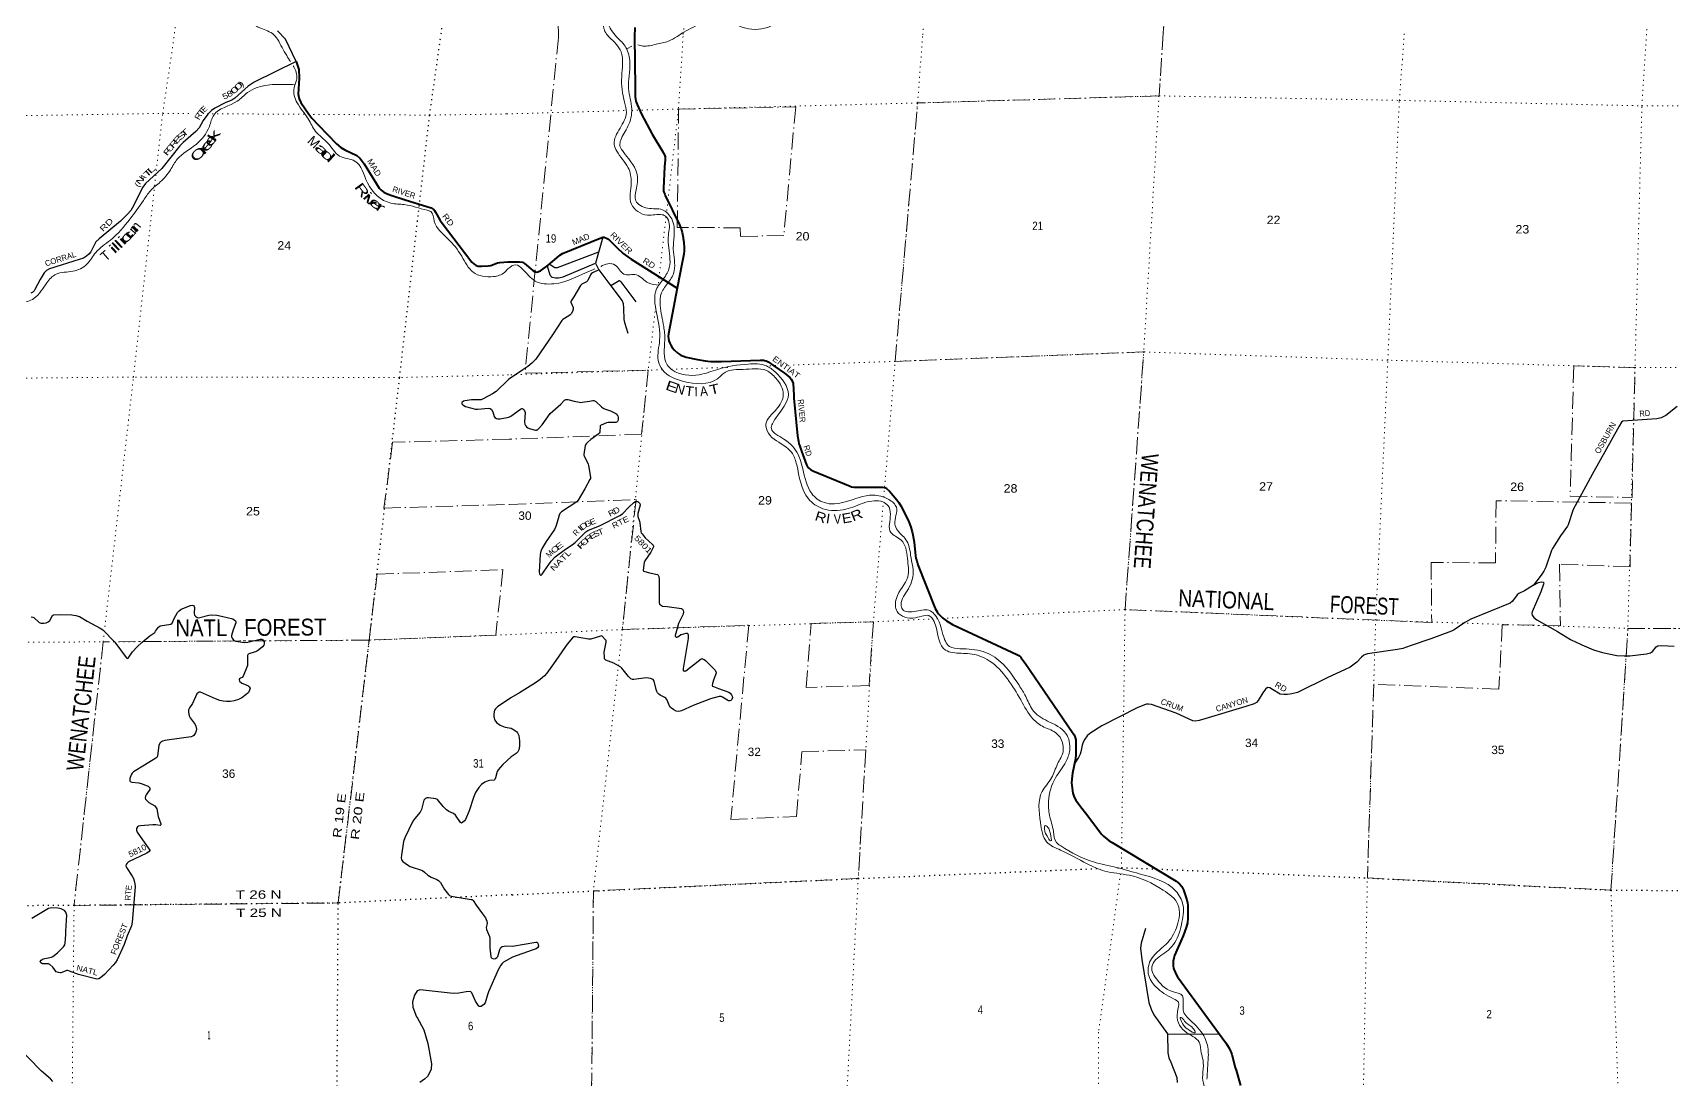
# Model space of a CAD drawing. Header units: feet. Extents: x -3 to 248627, y 0 to 184934.
# Drawn here: x 144936 to 178981, y 70674 to 92388 of the extents above; entities that cross this region are included whole.
import ezdxf
from ezdxf.enums import TextEntityAlignment as Align

# ---------------------------------------------------------------- set-up
doc = ezdxf.new("R2010")
doc.units = ezdxf.units.FT
doc.header["$LTSCALE"] = 70
doc.linetypes.add('DOT_DASHED', pattern=[7.7, 5, -1.2, 0.3, -1.2])
doc.linetypes.add('DOTTED', pattern=[1.5, 0.3, -1.2])
for name, color, linetype, lineweight in [('26', 7, 'Continuous', 40), ('27', 7, 'Continuous', 35), ('29', 7, 'Continuous', 25), ('30', 7, 'Continuous', 35), ('39', 7, 'Continuous', 13), ('44', 7, 'DOT_DASHED', 13), ('6', 7, 'DOTTED', 25), ('7', 7, 'DOTTED', 13)]:
    doc.layers.add(name, color=color, linetype=linetype, lineweight=lineweight)
doc.layers.add('41', color=7, linetype='Continuous')

msp = doc.modelspace()

# ---------------------------------------------------------------- linework, layer by layer
at = {"layer": '26'}
for p, q in [((157422.23, 92304.59), (157436.19, 91260.54)), ((158413.86, 87620.98), (158310.45, 87086.55))]:
    msp.add_line(p, q, dxfattribs=at)
for points in [[(157428.49, 92499.85), (157422.23, 92304.59)], [(150399.02, 91789.47), (150430.03, 91707.49), (150455.91, 91626.88), (150462.89, 91445.87), (150442.68, 91111.79), (150462.33, 91017.93), (150500.02, 90942.51), (150662.97, 90698.76), (150726.14, 90619.28), (150864.28, 90468.68), (151237.61, 90080.56), (151328.92, 90004.88), (151409.89, 89956.65), (151659.91, 89839.99), (151722.15, 89789.65), (151732.92, 89778.87), (151814.88, 89667.96), (152127.29, 89164.73), (152159.89, 89128.97), (152199.97, 89094.7), (152221.51, 89081.23), (152275.34, 89054.3), (152366.53, 89021.64), (152665.15, 88924.94), (153202.72, 88755.31), (153227.62, 88743.19), (153246.37, 88731.45), (153258.58, 88718.95), (153275.4, 88698.75), (153294.25, 88666.42), (153381.61, 88509), (153409.33, 88468.44), (154048.55, 87630.04), (154093.08, 87584.93), (154136.15, 87560.69), (154181.92, 87547.22), (154247.07, 87544.79), (154386.5, 87555.3), (154441.04, 87562.1), (154583.02, 87611.87), (154630.79, 87619.62), (154794.42, 87637.68)], [(157436.19, 91260.54), (157438.89, 91058.8), (157444.21, 91007.51), (157453.65, 90971.05), (157476.3, 90901.85), (157568.4, 90696.96), (157793.04, 90282.38)], [(157793.04, 90282.38), (158013.58, 89919.16), (158023.63, 89900.22), (158051.84, 89831.94), (158058.44, 89814.2), (158060.96, 89794.39), (158062.71, 89777.94), (158060.96, 89749.46), (158049.52, 89606.15), (158024.7, 89162.46), (158025.41, 89125.65), (158028.96, 89103.61), (158034.78, 89084.4), (158050.28, 89038.91), (158062.07, 89009.55), (158358.45, 88401.09), (158390.19, 88322), (158398.08, 88294.92), (158409.92, 88246.27), (158432.59, 88142.32), (158436.45, 88120.02), (158445.65, 88044.97), (158455.04, 87917.72), (158454.56, 87860.17), (158447.54, 87795.02), (158413.86, 87620.98)], [(154794.42, 87637.68), (155039.32, 87636.13), (155097.2, 87625.36), (155138.59, 87603.42), (155313.9, 87458.35), (155350.25, 87434.11), (155394.13, 87423.09), (155420.24, 87426.03), (155433.7, 87431.42), (155470.03, 87447.58), (155630.85, 87564.51), (155863.06, 87760.04), (155875.18, 87773.51), (155929.62, 87808.66), (156714.36, 88128.53), (156766.22, 88145.23), (156795.83, 88145.23), (156810.63, 88142.53), (156841.59, 88129.07), (156885.17, 88102.84), (157066.37, 87926.33), (157187.51, 87811.22), (157283.76, 87737.86), (157354.41, 87690.01), (158310.45, 87086.55)], [(158310.45, 87086.55), (158127.98, 86143.53), (158124.58, 86087.22), (158127.07, 86044.79), (158136.95, 85995.37), (158157.64, 85946.21), (158181.94, 85895.06), (158206.88, 85860.12), (158254.9, 85804.83), (158321.69, 85742.27), (158361.48, 85710.99), (158391.32, 85693.92), (158438.83, 85675.45), (158496.19, 85657.98), (158730.63, 85608.07), (158890.83, 85579.46), (158943.4, 85572.35), (159005.64, 85569.88), (159058.51, 85568.09), (159082.3, 85568.14), (159231.02, 85569.65), (160031.29, 85596.84), (160102.26, 85594.4), (160125, 85590.13), (160158.49, 85579.37), (160198.39, 85559.41), (160314.31, 85479.41), (160536.34, 85323.58), (160599.93, 85277.41), (160652.31, 85225), (160674.94, 85197.68), (160693.42, 85167.82), (160704.78, 85146.5), (160715.53, 85109.64), (160728.75, 84865.59)], [(160728.75, 84865.59), (160731.9, 84807.39), (160731.9, 84807.39), (160810.23, 84027.87), (160826.9, 83912.33), (160837.65, 83861.8), (160849.02, 83827.68), (160886.75, 83707.7), (160993.87, 83424.56), (161015.2, 83384.52), (161024.52, 83369.12), (161041.57, 83352.05), (161075.68, 83326.46), (161122.57, 83300.86), (161896.73, 82978.11), (161930.52, 82967.76), (161972.92, 82960.27), (162063.88, 82961.29), (162573.02, 82957.24), (162604.73, 82952.51), (162615.15, 82949.05), (162634.57, 82942.56), (162652.56, 82931.58), (162714.51, 82873.69), (162870.78, 82697.52), (162908.13, 82643.26), (162949.35, 82569.72), (163107.72, 82259.02), (163158.79, 82131.32), (163190.03, 82031.92), (163203, 81971.41), (163225.55, 81817.38), (163254.87, 81532.81), (163263.41, 81487.26), (163280.78, 81432.78), (163307.25, 81350.63), (163662.54, 80441.98), (163702.52, 80373.92), (163735.2, 80328.42), (163776.41, 80287.18), (163843.2, 80224.62), (163901.46, 80183.38), (163934.15, 80162.06), (164025.26, 80108.19), (165362.07, 79487.77), (165402.26, 79463.98), (165433.34, 79435.46), (165443.05, 79423.9), (165532.47, 79307.68), (166515.28, 77866.03), (166545.78, 77818.15), (166568.04, 77764.01), (166583.67, 77714.24), (166586.51, 77677.27), (166585.8, 77616.84), (166581.1, 77410.97), (166573.22, 77324.03), (166515.59, 77025.42), (166499.65, 76901.03), (166495.58, 76824.14), (166499.4, 76771.3), (166511.21, 76659.19), (166521.16, 76610.85), (166532.53, 76568.19), (166548.16, 76529.8), (166585.11, 76462.97), (166657.47, 76357.28), (166833.07, 76138.75)], [(166833.07, 76138.75), (167118.17, 75758.05), (167155.66, 75715.77), (167232.39, 75651.78), (167273.6, 75621.92), (167335.42, 75582.49), (168665.53, 74784.61), (168702.46, 74756.7), (168735.57, 74726.14), (168780.46, 74673.73), (168806.2, 74630.15), (168817.87, 74601.36), (168844.6, 74519.93), (168885.21, 74396.72), (168900.17, 74334.33), (168905.67, 74276.09), (168905.22, 74220.05), (168907.66, 74074.79), (168907.81, 74013.76), (168900.71, 73915.65), (168876.49, 73821.5), (168812.93, 73650.85), (168630.92, 73238.18), (168615.87, 73188.86), (168604.43, 73120.09), (168603.01, 73070.32), (168605.85, 73021.98), (168612.96, 72979.32), (168618.64, 72955.15), (168643.31, 72896.88), (168663.26, 72846.97), (168691.12, 72797.32), (169699.03, 71426.29), (169764.39, 71315.95), (169794.56, 71255.27), (169805.93, 71229.67), (169819.56, 71187.35), (169892.01, 70919.81), (169908.43, 70864.72)], [(169908.43, 70864.72), (170003.5, 70545.75)]]:
    msp.add_lwpolyline(points, dxfattribs=at)
at = {"layer": '29'}
for p, q in [((150399.02, 91789.47), (150180.24, 92255.1)), ((168487.46, 71614.8), (169567.1, 71605.75))]:
    msp.add_line(p, q, dxfattribs=at)
for points in [[(150012.37, 92429.47), (150180.24, 92255.1)], [(150399.02, 91789.47), (149527.01, 91360.62), (149404.53, 91282.87), (149131.96, 91030.17), (149067.56, 90988.63), (148945.83, 90942.11), (148715.65, 90826.01), (148645.69, 90775.47), (148570.51, 90700.24), (148473.06, 90571.24), (148386.72, 90413.93), (148322.48, 90340.4), (148053.98, 90109.81), (147989.92, 90041.95), (147612.69, 89570.03), (147275.66, 89262.44), (147217.81, 89182.91), (147000.68, 88751.21), (146970.75, 88702.37), (146903.92, 88627.14), (146754.04, 88478.35), (146310.8, 88115.13), (146247.12, 88049.26), (146139.55, 87843.45), (146101.96, 87797.48), (146048.37, 87752.19), (145985, 87713.89), (145898.28, 87686.17), (145283.28, 87488.19), (145220.07, 87454.42), (145170.51, 87408.77), (145089.62, 87271.78), (144980.88, 87059.68), (144962.43, 87033.31), (144938.71, 87006.93), (144893.9, 86985.83)], [(156764.13, 88145.23), (156615.83, 87610.19), (156682.8, 87466.03)], [(155613.07, 87551.58), (155669.65, 87365.55), (155684.05, 87342.17), (155697.32, 87327.31), (155719.73, 87315.44), (155787.6, 87303.23), (155808.03, 87302.25), (155847.57, 87303.57), (155877.88, 87310.16), (155940.48, 87326.96), (156615.83, 87610.19)], [(156677.98, 87834.43), (155817.26, 87511.94), (155789.58, 87507.98), (155771.48, 87511.38), (155654.29, 87584.25)], [(156682.8, 87466.03), (156551.35, 87405.11), (156527.06, 87388.37), (156507.85, 87362.91), (156452.5, 87250.81), (156439.32, 87232.35), (156425.57, 87221.08), (156333.89, 87169.04), (156325.98, 87165.09), (156305.57, 87142.02), (156166.27, 86912.25), (156108.52, 86824.17), (156103.25, 86808.35), (156104.66, 86795.4), (156148.06, 86684.38), (156149.38, 86669.88), (156149.55, 86651.11), (156134.88, 86605.25), (156107.2, 86559.1), (156088.75, 86536.68), (156063.96, 86514.03), (155939.83, 86441.06), (155915.94, 86418.74), (155736.73, 86144.54), (155374.21, 85616.2), (155291.4, 85529.12), (155209.68, 85465.82), (155109.52, 85394.6), (154811.23, 85193.04)], [(156682.8, 87466.03), (156682.8, 87466.03), (156915.11, 87165.07), (157169.71, 86823.29), (157191.86, 86767.48), (157198.55, 86676.89), (157205.04, 86437.78), (157216.15, 86375.8), (157285.49, 86157.36)], [(156929.66, 87145.54), (157105.32, 87248.58), (157112.78, 87250.15), (157122, 87243.55), (157139.58, 87220.68), (157450.76, 86802.95)], [(154811.23, 85193.04), (154549.99, 84944.58), (154478.44, 84894.65), (154280.77, 84789.16), (154241.23, 84773.33), (154205.72, 84770.42), (154041.83, 84768.75), (153901.23, 84752.23), (153872.24, 84741.68), (153840.61, 84715.31), (153840.61, 84688.94), (153859.06, 84667.84), (153913.52, 84636.36), (154125.26, 84580.8), (154175.16, 84577.52), (154397.07, 84597.16), (154425.73, 84591.35), (154454.72, 84570.25), (154486.78, 84522.6), (154510.07, 84425.2), (154528.41, 84407.94), (154560.14, 84383), (154586.5, 84377.73), (154636.24, 84377.57), (154816.6, 84412.51)], [(155892.57, 84682.25), (155970.14, 84761.58), (155998.18, 84777.92), (156016.26, 84780.04), (156038.67, 84777.4), (156170.92, 84746.87), (156282.49, 84722.02), (156311.48, 84719.38), (156337.61, 84721.8), (156492.96, 84745.66)], [(154816.6, 84412.51), (154845.94, 84423.31), (154860.44, 84432.54), (155058.13, 84580.25), (155073.94, 84588.16), (155084.05, 84591.53), (155095.03, 84589.48), (155102.94, 84584.2), (155124.02, 84565.74), (155142.47, 84543.32), (155152.72, 84505.62), (155143.7, 84306.77), (155149.06, 84265.06), (155160.92, 84241.32), (155184.65, 84210.99), (155212.53, 84188.73), (155237.36, 84178.02), (155369.28, 84145.52), (155388.93, 84143.73), (155398.15, 84146.37), (155412.65, 84151.64), (155425.83, 84162.19), (155507.21, 84250.8), (155674.58, 84484.76), (155892.57, 84682.25)], [(156492.96, 84745.66), (156557.94, 84755.64), (156581.66, 84754.98), (156594.32, 84753.51), (156618.56, 84739.81), (156742.44, 84623.11), (156775.71, 84600.02), (156804.39, 84584.86), (156928.53, 84540.73), (156980.99, 84518.92), (157038.98, 84485.95), (157054.8, 84472.11), (157067.44, 84455.25), (157077.2, 84437.82), (157085.11, 84410.78), (157086.42, 84364.62), (157079.84, 84336.27), (157071.93, 84322.42), (157062.71, 84313.85), (157038.11, 84304.47), (156875.56, 84299.35), (156845.51, 84293.23), (156730.59, 84249.23), (156717.41, 84241.32), (156713.38, 84232.17), (156705.55, 84100.21), (156700.27, 84083.06), (156692.13, 84071.4), (156518.4, 83950.52), (156457.33, 83893.07)], [(179066.82, 84629.89), (178830.97, 84443.69), (178733.02, 84399.88), (178638.65, 84378.24), (177936.52, 84331.72), (177907.96, 84310.2), (177856.81, 84222.8), (177296, 83225.37), (176908.4, 82498.08), (176801.67, 82178.15), (176787.29, 82150.27), (176644.32, 81946.26), (176473.98, 81688.3), (176453.21, 81645.88), (176338.58, 81299.8), (176297.37, 81216.15), (176241.1, 81134.54), (176079.61, 80926.72)], [(156457.33, 83893.07), (156418.24, 83858.2), (156406.38, 83841.06), (156398.4, 83822.6), (156373.43, 83639.28), (156374.75, 83623.46), (156377.42, 83609.63), (156460.59, 83435.45), (156468.33, 83409.15), (156507.86, 83168.47), (156507.86, 83140.78), (156500.35, 83116.43), (156392.96, 82925), (156253.51, 82689.75), (156223.78, 82652.87), (155908.21, 82444.45), (155875.83, 82411.77), (155858.13, 82381.15), (155836.27, 82301.08), (155789.59, 82139.81), (155763.13, 82083.77), (155587.83, 81829.67), (155510.19, 81696.69), (155478.56, 81630.75), (155462.77, 81561.84), (155446.54, 81204.32), (155452.2, 81158.63), (155457.48, 81146.76), (155472.98, 81136.21), (155486.47, 81136.21), (155507.56, 81153.35), (155548.83, 81214.99), (155696.25, 81426.74), (155779.05, 81510.75), (155989.98, 81673.54), (156132.26, 81761.32), (156191.96, 81811.33), (156306.21, 81924.89)], [(156306.21, 81924.89), (156415.58, 82033.6), (156453.83, 82058.05), (156711.92, 82163.95), (157120.71, 82369.28), (157176.24, 82407.79), (157308, 82543.14), (157400.11, 82633.04), (157429.1, 82654.14), (157455.88, 82664.53), (157489.73, 82659.42), (157516.09, 82638.32), (157531.9, 82619.85), (157540.57, 82584.74), (157493.69, 82414.78), (157489.73, 82393.02), (157493.59, 82353.53), (157529.27, 82255.2), (157536.41, 82221.27), (157555.4, 82040.67), (157564.86, 82014.52), (157580.67, 81989.46), (157648.4, 81904.71), (157799.45, 81771.2), (157811.31, 81756.69), (157815.82, 81737.07), (157816.59, 81721.09), (157813.95, 81705.26), (157760.28, 81610.23), (157637.34, 81428.97), (157626.93, 81394.55), (157603.08, 81237.75), (157607.03, 81223.24), (157615.82, 81213.76), (157738.4, 81180.38), (157899.11, 81147.24), (157915.43, 81134.88), (157925.97, 81108.51), (157933.75, 81045.05), (157936.2, 80567.17), (157945.74, 80533.52), (157961.55, 80516.37), (158004.81, 80491.29), (158099.19, 80479.83), (158400.41, 80439.53), (158422.83, 80425.38), (158436.01, 80399), (158441.28, 80369.99), (158431.11, 80323.26), (158339.79, 80129.93), (158283.96, 79931.31)], [(176079.61, 80926.72), (175897.62, 80805.11), (175778.09, 80753.22), (175745.51, 80725.85), (175646.29, 80592.32), (175599.91, 80550.26), (174779.04, 80219.09), (174732.56, 80195.08), (174654.77, 80148.82), (174438.79, 80000.9), (174379.34, 79968.24), (173952.11, 79813.15), (173520.01, 79663.58), (173367.13, 79613.47), (173256.91, 79587.95), (172639.6, 79497.41), (172594.79, 79486.86), (172559.15, 79471.18), (172510.44, 79431.47), (172415.55, 79328.6), (172275.84, 79227.05), (172161.37, 79165.51), (171810.98, 79008.72), (171180.44, 78697.59), (171068.57, 78670.49), (170973.68, 78659.94), (170899.87, 78654.67), (170827.4, 78667.28), (170665.27, 78760.17), (170609.92, 78797.1), (170559.82, 78800.16), (170517.66, 78770.72), (170466.05, 78693.15), (170367.41, 78533.33), (170332.62, 78493.54), (170285.69, 78464.75), (170108.31, 78405.8), (169262.76, 78149.56), (169141.68, 78113.93), (169067.87, 78103.37), (169012.11, 78111.86), (168668.14, 78270.36), (168153.19, 78447.58), (168089.24, 78455.52), (168050.39, 78455.5), (168010.85, 78444.95), (167858.85, 78379.8), (167122.28, 78003.75), (166874.23, 77849.61), (166819.4, 77796.08), (166771.95, 77730.14), (166735.05, 77669.47), (166712.93, 77605.64), (166685.55, 77464.91), (166671.78, 77418.89), (166639.97, 77352.18), (166565.02, 77233.59)], [(176079.61, 80926.72), (176183.67, 80983.59), (176241.65, 80996.3), (176281.97, 80990.22), (176297.01, 80972.56), (176291.74, 80943.54), (176232.83, 80789.12), (176057.13, 80373.8), (176050.51, 80340.21), (176051.86, 80305.22), (176086.13, 80257.74), (176153.54, 80206.31), (176582.23, 79961.99), (176849.95, 79801), (177082.53, 79686.69), (177328.69, 79581.09), (177514.83, 79528.42), (177810.06, 79467.76), (177963.47, 79456.52), (178081.57, 79462.48), (178426.88, 79499.41), (178506.98, 79520.13), (178550.77, 79550.85), (178624.58, 79647.12), (178662.75, 79667.68), (178740.99, 79672.18), (178997.93, 79659.72)], [(144898.94, 80267.17), (144938.84, 80265.12), (144956.92, 80256.62), (145070.25, 80151.13), (145112.33, 80134.11), (145165.14, 80135.3), (145212.58, 80145.85), (145252.11, 80164.31), (145286.37, 80192.04), (145344.64, 80296.44), (145368.08, 80312), (145484.61, 80316.25), (145748.4, 80309.67), (145831.95, 80298.82), (145906.18, 80273.16), (146065.78, 80176.34), (146335.36, 80033.77), (146389.01, 79996.78), (146640.08, 79742.99), (146872.96, 79422.91), (146894.12, 79406.08), (146912.89, 79408.76), (147007.22, 79543.24), (147099.7, 79646.08), (147203.69, 79745.84), (147363.96, 79874.15), (147466.05, 79942.79), (147486.15, 79968.37), (147548.37, 80054.67), (147582.02, 80082.57), (147803.42, 80114.21), (147826.41, 80136.5), (147872.68, 80236.91), (147937.83, 80359.49), (147975.08, 80395.49), (148014.27, 80425.42), (148209.3, 80507.18), (148240.93, 80512.46), (148272.56, 80501.91), (148283.1, 80486.08), (148293.64, 80464.98), (148286.71, 80346.6), (148293.64, 80301.47), (148309.46, 80283.01), (148346.35, 80253.99), (148378.36, 80249.92), (148590.37, 80303.75), (148652.09, 80310.7), (148754.88, 80305.43), (148850.13, 80283.11), (149089.61, 80226.31), (149118.6, 80207.84), (149139.64, 80188.04), (149150.22, 80170.92), (149152.86, 80144.55), (149093.11, 79999.19)], [(149093.11, 79999.19), (149062.79, 79884.68), (149063.25, 79854.44), (149073.79, 79825.43), (149100.15, 79785.87), (149146.36, 79761.9), (149332.16, 79737.39), (149397.97, 79741.03), (149654.13, 79803.05), (149687.9, 79803.02), (149708.98, 79789.83), (149735.91, 79750.62), (149740.61, 79705.44), (149732.7, 79679.06), (149701.63, 79646.17), (149627.28, 79581.48), (149600.92, 79563.02), (149579.44, 79553.96)], [(157516.49, 78981.61), (157408.56, 78969.56), (157382.63, 78971.11), (157351, 78984.3), (157297.89, 79027.11), (157161.21, 79201.91), (157138.36, 79222.9), (156995.45, 79306.35), (156831.72, 79370.72), (156804.34, 79397.53), (156800.09, 79426.11), (156793.6, 79536.01), (156837, 79739.99), (156834.36, 79774.28), (156818.33, 79801.22), (156752.65, 79866.6), (156731.56, 79874.52), (156715.63, 79870.86), (156518.05, 79805.94), (156496.96, 79803.3), (156467.13, 79803.06), (156308.46, 79830.18), (156189.94, 79853.54), (156164.83, 79850.78), (156138.47, 79829.67), (156028.17, 79701.94), (155745.3, 79292.57), (155601.79, 79100.92)], [(158283.96, 79931.31), (158270.81, 79884.52), (158270.61, 79875.12), (158271.27, 79868.19), (158275.22, 79860.93), (158281.48, 79853.36), (158291.04, 79848.41), (158297.3, 79847.76), (158305.11, 79848.59), (158316.08, 79852.36), (158323.65, 79856.99), (158375.39, 79894.56), (158385.93, 79900.84), (158397.13, 79905.39), (158494, 79931.49), (158503.88, 79932.33), (158509.81, 79931.49), (158517.42, 79928.22), (158524.32, 79923.1), (158528.27, 79918.3), (158533.54, 79909.07), (158535.19, 79902), (158538.83, 79830.3), (158538.04, 79819.92), (158436.87, 79196.82), (158434.37, 79168.25), (158436.35, 79156.38), (158442.94, 79151.1), (158452.82, 79148.14), (158469.26, 79142.8), (158476.55, 79142.53), (158488.41, 79146.82), (158585.25, 79221.83), (158805.08, 79399.9), (158820.53, 79403.65), (158850.85, 79393.1), (158870.62, 79381.23), (158897.6, 79360.32), (159094.67, 79160.34), (159113.5, 79128.73), (159118.39, 79115.5), (159117.07, 79098.35), (159068.15, 78971.83), (159040.63, 78882.06), (159036.68, 78846.46), (159044.78, 78833.13), (159065.67, 78820.08), (159169.47, 78779.69), (159378.56, 78704.68), (159412.3, 78682.27), (159436.02, 78651.93), (159450.52, 78625.56), (159455.38, 78594.72), (159453.15, 78572.8), (159443.93, 78553.02), (159433.38, 78538.51), (159424.16, 78530.6), (159403.58, 78522.11), (159391.21, 78522.69), (159376.71, 78525.33), (159247.55, 78604.46), (159222.5, 78613.36), (159206.69, 78615.01), (159184.29, 78615.01), (158999.98, 78567.8), (158643.48, 78431.05), (158402.74, 78318.29), (158369.79, 78309.71), (158329.05, 78306.62), (158286.76, 78313.01), (158243.27, 78336.08), (158194.25, 78374.05), (158172.1, 78396.75), (158151.01, 78422.47), (158096.97, 78555.68), (158074.77, 78584.15), (158056.12, 78596.56), (157954.06, 78643.64), (157925.64, 78666.46), (157903.23, 78694.15), (157887.42, 78720.53), (157871.19, 78759.59), (157833.38, 78936.83), (157811.94, 78966.04), (157754.3, 78992.22), (157716.08, 78998.81), (157675.31, 78999.33), (157516.49, 78981.61)], [(149579.43, 79551.95), (149437.51, 79507.63), (149408.52, 79491.81), (149391.3, 79463.9), (149392.71, 79259.72), (149380.59, 79222.72), (149300.46, 79035.55), (149278.03, 79011.88), (149245.11, 78998.62), (149225.98, 78979.83), (149218.76, 78959.06), (149229.3, 78935.33), (149273.69, 78895.31), (149400.61, 78841.71), (149429.35, 78818.6), (149445.42, 78791.6), (149434.88, 78749.4), (149411.16, 78699.29), (149400.62, 78684.79), (149364.91, 78655.93), (149274.1, 78588.52), (149205.58, 78554.24), (149116.71, 78527.8), (149036.9, 78514.68), (148955.19, 78512.04), (148886.67, 78517.32), (148816.93, 78532.44), (148727.41, 78566.18)], [(155601.79, 79100.92), (155553.3, 79047.61), (155466.31, 78971.12), (155368.02, 78900.68), (155039.29, 78694.16), (154856.83, 78590.23)], [(148727.41, 78566.18), (148417.53, 78701.93), (148388.53, 78704.57), (148371.75, 78700.2), (148343.73, 78672.92), (148309.53, 78611.89), (148253.15, 78471.31), (148185.59, 78380.17), (148168.82, 78340.83), (148167.14, 78290.5), (148182.95, 78214.02), (148200.3, 78173.93), (148304.2, 78036), (148319.7, 78002.83), (148330.55, 77938.42), (148325.28, 77901.5), (148312.1, 77864.57), (148277.84, 77809.19), (148254.12, 77793.37), (148223.1, 77777.91), (148021.17, 77754.21), (147679.26, 77702.66), (147626.84, 77690.51), (147600.48, 77672.05), (147576.76, 77650.95), (147555.06, 77606.43), (147521.42, 77377.98), (147510.88, 77351.61), (147492.29, 77333.2), (147252.03, 77188.98), (147023.29, 77053.59), (146996.93, 77024.58), (146975.63, 76986.54), (146949.49, 76911.17), (146946.86, 76874.25), (146951.28, 76865.99), (146960.03, 76853.15), (146994.3, 76839.96), (147139.02, 76823.39), (147207.78, 76801.73), (147256.98, 76782.47)], [(154856.83, 78590.23), (154580.46, 78399.85), (154535.84, 78357.86), (154520.02, 78331.48), (154504.08, 78253.28), (154504.2, 78194.32), (154522.66, 78123.11), (154557.51, 78076.28), (154638.64, 78020.24), (154743.09, 77979.42), (154861.02, 77954.83)], [(154861.02, 77954.83), (154957.59, 77904.18), (154976.04, 77885.72), (154998.06, 77864.27), (155023.48, 77809.23), (155039.06, 77695.86), (155036.66, 77582.39), (155026.12, 77508.53), (155004.1, 77468.74), (154965.49, 77429.4), (154865.09, 77363.04)], [(154865.09, 77363.04), (154688.81, 77201.65), (154597.06, 77095.95), (154572.48, 77061.19), (154541.71, 76924.52), (154528.53, 76895.5), (154507.98, 76880.42), (154412.57, 76871.77), (154388.03, 76866.6), (154320.32, 76836.15), (154245.9, 76788.5), (154193.8, 76728.02), (154125.28, 76625.16), (154081.22, 76521.51), (153990.45, 76242.3), (153917.06, 76066.04), (153893.89, 76033.46), (153856.44, 76000.1), (153835.35, 75989.56), (153809.85, 75999.47), (153708.84, 76150.44), (153664.51, 76184.69), (153571.79, 76229.56), (153522.85, 76265.39), (153453.09, 76331.86), (153337.6, 76474.82), (153300.32, 76493.29), (153147.85, 76511.39), (153110.55, 76511.76), (153086.83, 76498.57), (153053.76, 76461.34), (153001.24, 76272.5), (152978.77, 76216.37), (152862.8, 76084.5), (152826.62, 76025.63), (152655.73, 75684.28), (152630.86, 75603.17), (152586.06, 75323.61), (152582.54, 75268.36), (152591.33, 75226.03), (152615.05, 75191.74), (152710.02, 75123.37), (152770.55, 75084.92), (153025.43, 75002.11), (153068.38, 74971.51), (153131.64, 74910.85), (153200.91, 74867.07), (153318.77, 74821.18), (153354.58, 74794.39), (153395.2, 74752.61), (153479.94, 74609.21), (153561.25, 74507.34), (153584.97, 74483.6), (153617.43, 74472.24), (154036.94, 74405.04), (154054.11, 74400.52), (154075.2, 74379.42), (154138.52, 74288.24), (154267.89, 74107.07), (154330.86, 74020.74), (154359.85, 73953.47), (154363.22, 73905.87), (154346.67, 73818.97), (154352.84, 73777.25), (154416.37, 73632.4), (154423.1, 73597.43), (154423.67, 73399.22), (154441.11, 73216.27), (154452.1, 73196.55), (154460, 73188.63), (154499.54, 73172.81), (154539.07, 73178.08), (154568.96, 73195.9), (154586.51, 73222.92), (154629.43, 73368.64), (154649.77, 73407.54), (154676.13, 73427.32), (154763.54, 73438.71), (154892.11, 73434.46)], [(147256.98, 76782.47), (147329.02, 76754.26), (147347.47, 76741.07), (147362.56, 76720.41), (147365.92, 76712.06), (147365.92, 76688.32), (147304.23, 76595.91), (147289.49, 76577.55), (147273.68, 76545.91), (147270, 76509.55), (147276.31, 76487.88), (147294.76, 76464.15), (147347.65, 76412.91), (147471.35, 76345.47), (147497.23, 76308.07), (147510.88, 76284.81), (147540.66, 76125.07), (147595.22, 75976.24), (147592.59, 75955.14), (147578.08, 75940.07), (147487.16, 75949.86), (147426.22, 75950.44), (147168.25, 75934.04), (147128.72, 75923.49), (147112.32, 75908.88), (147091.82, 75876.02), (147089.18, 75841.73), (147104, 75800.35), (147209.45, 75641.34), (147362.7, 75425.95), (147365.93, 75418.44), (147352.75, 75397.34), (147304.57, 75367.78), (146924.28, 75181.64), (146896.79, 75157.34), (146875.7, 75128.33), (146870.43, 75101.96), (146881.98, 75069.16), (147001.34, 74883.99), (147023.3, 74839.55), (147041.75, 74786.8), (147054.93, 74731.42), (147062.64, 74662.76), (146999.59, 73933.62), (146982.29, 73856.91), (146897.72, 73646.03), (146829.24, 73467.28), (146686.39, 73149.99), (146654.33, 73096.27), (146606.89, 73040.89), (146422.39, 72848.36), (146343.33, 72774.51), (146303.79, 72753.41), (146265.5, 72750.87), (145882.06, 72846.14), (145700.4, 72916.87), (145660.7, 72930.12), (145642.25, 72927.48), (145518.37, 72880.01), (145502.56, 72880.01), (145466.47, 72885.2), (145423.49, 72903.74), (145348.89, 73000.01), (145291.71, 73054.07), (145259.17, 73070.55), (145137.24, 73066.78), (145101.94, 73085.72), (145091.42, 73115.12), (145109.85, 73143.74), (145151.54, 73171.27), (145327.53, 73209.1), (145354.96, 73220.23), (145447.7, 73293.27), (145573.72, 73420.66), (145600.08, 73462.86), (145610.2, 73499.97), (145619.34, 73678.95)], [(145619.34, 73678.95), (145622.93, 73749.18), (145644.89, 74080.01), (145622.1, 74141.14), (145597.45, 74174.95), (145523.65, 74211.88), (145452.47, 74225.92), (145328.61, 74232.97), (145262.58, 74216.26), (144917.45, 74011.44)], [(168028.78, 73798.64), (167938.37, 73494.72), (167926.49, 73396.41), (167949.77, 73159.62), (168100.85, 72262.99), (168143.98, 72128.39), (168202.49, 72008.61), (168487.46, 71614.8)], [(154893.69, 73204.51), (154704.54, 73099.69), (154676.13, 73073.91), (154648.43, 73036.94), (154591.79, 72944.68), (154396.75, 72485.78), (154370.8, 72424.46), (154322.96, 72258.96), (154298.24, 72221.6), (154238.62, 72185.11), (154206.99, 72185.11), (154194.22, 72189.65), (154122.59, 72294.33), (154051.15, 72465.33), (154017.22, 72496.33), (153929.3, 72489.7), (153775.32, 72459.87), (153658.77, 72454.13), (152976.09, 72525.85), (152915.52, 72506.88), (152859.85, 72417.55), (152815.36, 72280.06), (152823.13, 72168.39), (152902.48, 71971.24), (152905.22, 71966.15)], [(154892.11, 73434.46), (155377.52, 73515.34), (155397.8, 73516.44), (155408.34, 73505.89), (155416.25, 73495.34), (155427.92, 73469.47), (155429.43, 73437.31), (155412.23, 73399.09), (155381.98, 73379.28), (155302.11, 73348.21), (154893.69, 73204.51)], [(152905.22, 71966.15), (153049.56, 71697.57), (153136.65, 71411.96), (153211.36, 70995.73), (153205.44, 70879.61), (153163.27, 70795.22), (153126.37, 70731.92), (153068.5, 70674.42), (152968.23, 70605.33)], [(168487.46, 71614.8), (168495.5, 71221.29), (168513.01, 71118.15), (168554.7, 71024.87), (168678.73, 70708.38), (168686.98, 70606.44)], [(145351.18, 70629.07), (145303.74, 70681.81), (145116.63, 70843.73), (144556.73, 71417.75)]]:
    msp.add_lwpolyline(points, dxfattribs=at)
at = {"layer": '39'}
msp.add_line((157264.34, 92058.8), (157371.31, 92109.04), dxfattribs=at)
for points in [[(157052.91, 92302.77), (156939.61, 92450.08), (156875.64, 92607.7), (156911.34, 93009.12), (156958.71, 93285.39), (157019.47, 93359.83), (157113.28, 93491.17), (157210.59, 93623.93), (157644.09, 93982.38), (157723.71, 94079.74), (157803, 94226.66), (157709.34, 94543.8), (157699.96, 94741.58), (157800.52, 95233.56), (157722.64, 95451.77), (157521.62, 95632.08), (157274.43, 95875.11), (157218.36, 95986.3), (157232.71, 96241.5), (157443.01, 96778.48), (157476.81, 97212.19), (157411.82, 97652.31), (157266.08, 98066.49), (157133.75, 98282.88), (156926.32, 98364.34), (156458.72, 98438.68), (155874.2, 98527.56), (155628.72, 98681.81), (154985.37, 99239.04), (154917.26, 99368.43), (154824.16, 99746.35), (154793.2, 99912.3), (154708.27, 100068.05)], [(154708.27, 99970.78), (154764.45, 99697.68), (154932.31, 99190.87), (155249.95, 98911.26), (155660.07, 98550.6), (155946.04, 98438.58), (156623.23, 98323.13), (157062.41, 98198.45), (157190.96, 98052.7), (157322.76, 97684.98), (157370.97, 97063.32), (157256.14, 96531.03), (157073.32, 96156.38), (157090.75, 95954.54), (157197.01, 95780.62), (157436.2, 95555.78), (157626.8, 95280.66), (157628, 95050.63), (157544.32, 94768.44), (157584.02, 94588.71), (157677.52, 94229.2), (157551.2, 94053.18), (157400.8, 93911.57), (157130.97, 93672.61), (156904.09, 93364.34), (156813.84, 92938.91), (156790.38, 92479.98), (156843.46, 92360.5), (156896.54, 92298.55)], [(162759.06, 94526.85), (162394.55, 94100.4), (161992.68, 93944.46), (161374.53, 93648.07), (161018.66, 93383.01), (160501.59, 92687.96), (160249.45, 92524.22), (159731.92, 92484.4), (159164.85, 92673.41), (158827.77, 92589.88), (158447.96, 92399.57), (158307.59, 92312.92)], [(147953.76, 92659.3), (148244.11, 92700.02), (148594.89, 92805.38), (148860.96, 92862.79), (149179.75, 92802.08), (149426.02, 92630.9), (149629.88, 92500.01), (149908.36, 92371.23), (150017.42, 92254.34)], [(156896.54, 92298.55), (157144.37, 91993.15), (157157.6, 91475.03), (157217.16, 90948.77), (157255.08, 90733), (157123.54, 90410.68), (157004.07, 90074.22), (157054.21, 89933.02), (157293.44, 89587.89), (157357.4, 89275.31), (157360.67, 88831.8), (157692.81, 88603.44), (157999.14, 88612.99), (158041.17, 88599.32), (158127.39, 88502), (158127.4, 88187.41), (158127.06, 87985.82), (158146.41, 87516.08), (158029.13, 87286.46), (157875.58, 87056.91), (157878.81, 86587.19), (157946.12, 86007.05), (157917.42, 85591.25), (158005.76, 85393.54), (158442.67, 85154.92), (159146.1, 85210.16), (159315.62, 85348.97), (159677.24, 85403.21), (160160.07, 85379.78), (160360.41, 85219.63), (160511.9, 84883.27), (160370.31, 84575.07), (160152.14, 84269.02), (160202.2, 84081.45), (160570.51, 83792.55), (160701.27, 83657.26), (160789.55, 83425.27), (161032.19, 82717.27), (161334.14, 82513.14), (161809.72, 82500.24), (162206.97, 82638.66), (162580.14, 82651.71), (162681.84, 82580.93), (162734.9, 82399.56), (162741.98, 82018.86), (162957.35, 81861.25), (163052.17, 81697.31), (163087.54, 81476.13), (163097.12, 81098.99), (162858.55, 80649.84), (162876.23, 80377.66), (163254.88, 80250.01), (163563.27, 80277.71), (163621.59, 80207.05), (163683.81, 80055.75), (163876.46, 79577.64), (164025.51, 79526.99), (164382.17, 79502.19), (164787, 79358.37), (165163.21, 78978.73), (165440.58, 78542.82), (165693.84, 78151.3), (165921.27, 77981.57), (166191.09, 77844.03), (166318.77, 77476.06), (166203.8, 77215.06), (166078.69, 76926.97), (165882.72, 76643.06), (165849.39, 76004.06), (165983.71, 75592.59), (166267.59, 75426.8), (166817.28, 75145.64), (167185.82, 74993.82), (167687.48, 74906.28), (168394.32, 74598.65), (168702.14, 74295.74), (168734.01, 74075.94), (168686.42, 73861.07), (168499.29, 73519.95), (168152.07, 73171.79), (168087.05, 72861.44), (168243.78, 72591.04), (168612.16, 72340.44), (168710.78, 72269.71), (168690.29, 72068.15), (168844.78, 71668.74), (169144.67, 71440.42), (169186.62, 71218.6), (169222.64, 71069.36), (169229.88, 70589.56), (169394.68, 70321.16)], [(157052.91, 92302.77), (157247.46, 92080.74), (157327.38, 91771.09), (157300.26, 91228.85), (157367.95, 90807.84), (157288.36, 90449.52), (157137.21, 90156.65), (157122.93, 90051.85), (157173.13, 89942.9), (157472.61, 89476.71), (157468.05, 89164.25), (157451.48, 88900.19), (157695.07, 88748.58), (158003.58, 88714.34), (158195.93, 88526.33), (158248.32, 88191.24), (158229.69, 87900.98), (158249.08, 87451.39), (158131.78, 87211.7), (157984.29, 86992.21), (157957.65, 86728.17), (158029.46, 86296.64), (158052.24, 86007.05), (158098.64, 85500.23), (158207.28, 85391.18), (158769.38, 85293.46), (159152.47, 85403.68), (159781.16, 85513.8), (160160.24, 85476.55), (160348.25, 85344.6), (160619.08, 84885.64), (160349.83, 84385.61), (160264.84, 84176.1), (160526.45, 83957.93), (160818.06, 83635.97), (160916.37, 83342.41), (161102.91, 82826.01), (161360.55, 82638.09), (161795.88, 82653.47), (162374.5, 82795.62), (162699.53, 82704.79), (162858.71, 82541.12), (162828.93, 82194.09), (162883.13, 82067), (163078.7, 81838.86), (163162.71, 81493.82), (163206.93, 81246.1), (163108.79, 80848.99), (162957.08, 80520.65), (162985.13, 80425.86), (163267.21, 80387.07), (163563.46, 80392.61), (163670.11, 80297.68), (163824.62, 79904.31), (163961.23, 79654.1), (164178.8, 79607.37), (164662.37, 79548.08), (165028.78, 79329.73), (165404.82, 78847.28), (165543.48, 78617.23), (165684.08, 78340.81), (165996.05, 78106.43), (166378.51, 77845.72), (166455.85, 77502.6), (166376.25, 77259.3), (166161.32, 76930.86), (166017.4, 76443.25), (166037.07, 76154.94), (166119.12, 75816.12), (166181.2, 75586.2), (166271.76, 75513.47), (166948.33, 75181.71), (167429.79, 75065.98), (167901.15, 74936.15), (168658.28, 74578.04), (168806.93, 74295.56), (168774.85, 73883.19), (168708.53, 73648.73), (168464.69, 73320.43), (168190.21, 73083.02), (168161.73, 72929.86), (168226, 72800.73), (168590.24, 72491.67), (168795.66, 72404.63), (168813.6, 72289.7), (168827.3, 72051.79), (168915.78, 71940.76), (169217.51, 71607.62), (169327.82, 71294.96), (169323.27, 70992.58), (169304.59, 70674.1)], [(157495.05, 92140.66), (157600.03, 92113.33), (157874.17, 92151.16), (158126.19, 92213.23), (158307.73, 92313)], [(150017.42, 92254.34), (150205.84, 91913.92), (150284.14, 91791.9)], [(150342.52, 91704.61), (150370.86, 91656.35), (150408.95, 91403.84), (150357.15, 91242.84), (150422.98, 90935.63), (150651.82, 90600.88), (150806.74, 90341.37), (151062.56, 90095.18), (151302.1, 89830.96), (151621.63, 89725.49), (151879.71, 89277.52), (152366.72, 88853.99), (152646.1, 88822.43), (153119.24, 88705.22), (153195.84, 88678.17), (153267.94, 88479.82), (153550.39, 88114.03), (153837.97, 87751.78), (154076.38, 87419.77), (154496.82, 87329.63), (154727.35, 87416.55), (154792.47, 87487.63)], [(140946.87, 84591.65), (141533.63, 84621.23), (141861.34, 84757.82), (142042.18, 84923.83), (142368.79, 84935.33), (142602.48, 85153.37), (142740.05, 85440.79), (143323.86, 86051.48), (143740.17, 86409.29), (144014.97, 86487.79), (144258.92, 86725.93), (144495.55, 86818.85), (144676.77, 86799.24), (144959.61, 86875.65), (145228.52, 87202.37), (145419.54, 87380.4), (145768.75, 87440.14), (146058.25, 87587.12), (146241.78, 87829.78), (146546.35, 88085.59), (146955.33, 88526.19), (147232.8, 88909.33), (147375.65, 89109.94), (147582.85, 89293.9), (147792.66, 89546.44), (147933.65, 89765.23), (148323.31, 90070.8), (148600.71, 90445.87), (148691.46, 90681.2), (149180.43, 90968.92), (149392.92, 91147.69), (149809.48, 91303.74), (150178.43, 91316.91), (150376.74, 91311.09)], [(154792.47, 87487.63), (154960.34, 87573.93), (155093.21, 87491.05), (155364.84, 87236.58), (155749.66, 87179.47), (156539.93, 87462.43), (156603.39, 87487.43)], [(156724.39, 87537.94), (156872.89, 87596.87), (157021.97, 87566.38), (157201.01, 87382.62), (157462.97, 87364.03), (157708.55, 87196.29), (157931.47, 87154.09)], [(166078.49, 75628.71), (166046.55, 75806.17), (165988.29, 75915.13), (165948.03, 75939.39), (165933.8, 75868.85), (166008.05, 75681.25), (166072.44, 75624.69), (166078.49, 75628.71)], [(169050.35, 71674.43), (168990.04, 71759.2), (168839.09, 71876.39), (168797.53, 71933.98), (168750.55, 71955.16), (168755.52, 71922.92), (168846.96, 71763.48), (168999.93, 71652.34), (169060.37, 71640.14), (169062.42, 71658.28), (169050.35, 71674.43)]]:
    msp.add_spline(points, degree=3, dxfattribs=at)
at = {"layer": '44'}
for points in [[(155843.45, 92293.61), (155807.32, 96306.49), (155708.58, 96316.37), (155696.13, 101616.04), (158391.53, 101671.98), (158400.74, 99037.27), (159075.63, 99036.64), (159085.86, 98958.04), (161043.98, 98982.23), (161042.56, 96432.81), (157126.79, 96345.49), (157118.93, 96187.2), (163718.5, 96338.89), (163936.81, 99034.54), (167051.23, 99095.38), (167063.88, 97783.08), (172368.33, 97751.65), (172379, 96427.25), (168694.23, 96480.15), (168398.97, 92384.07)], [(155843.45, 92293.61), (155153.14, 85324.76), (157709.22, 85387.01), (157568.96, 84058.59), (154819.75, 83954.36)], [(168398.97, 92384.07), (168309.51, 91079.02), (163299.6, 90931.69)], [(178114.68, 82628.64), (175304.8, 82678.25), (175293.13, 81388.6), (173957.64, 81395.54), (173969.94, 80152.33), (167605.45, 80419.95), (167993.42, 85765.22), (162833.24, 85570), (163299.6, 90931.69)], [(178041.12, 80029.01), (183266.33, 80029.02), (183357.01, 85852.71), (185771.31, 85612.51)], [(154819.75, 83954.36), (152404.73, 83890.66), (152223.87, 82524.51), (154829.06, 82602.15)], [(154829.06, 82602.15), (157456.94, 82704.08), (157172.54, 80004.9), (159794.9, 80093.61), (159422.53, 76064.19), (160783.93, 76125.86), (160897.99, 77470.31), (162225.28, 77509.68), (162067.49, 74839.2), (156571.65, 74580.23), (156520.47, 68966.25), (160473.96, 69146.73), (160476.66, 67770.5), (161791.94, 67791.7), (161792.85, 58125.76), (159168.33, 58079.37), (159173.11, 52572.4), (155036.1, 52498.29)], [(178116.7, 82624.62), (178085.02, 81304.67), (176622.65, 81361.49), (176639.1, 80082.03), (175434.28, 80105.59), (175364.45, 78767.37), (172766.41, 78868.98), (172634.52, 74849.75), (177689.64, 74597.24), (178041.12, 80029.01)], [(152077.27, 81152.57), (154692.52, 81247.77), (154545.84, 79885.92), (151916.54, 79786.57), (152083.2, 81166.73)]]:
    msp.add_lwpolyline(points, dxfattribs=at)
for points in [[(158337.87, 90805.32), (160769.72, 90853.42), (160523.44, 88180.58), (159624.48, 88163.01), (159619.84, 88342.33), (158312.51, 88349.37)], [(178187.52, 85439.84), (176918.3, 85475.24), (176843.09, 82770.83), (178126.35, 82745.55)], [(160989.97, 78804.59), (161090, 80132.86), (162381.11, 80166.05), (162291.11, 78841.85)], [(151916.54, 79786.57), (146397.13, 79749.12), (145792.48, 74279.38), (151275.56, 74330.66)]]:
    msp.add_lwpolyline(points, close=True, dxfattribs=at)
at = {"layer": '6'}
for points in [[(154314.09, 100196.12), (153838.1, 96137.07), (153397.76, 92276.79)], [(151131.74, 46374.93), (151157.46, 46999.48), (151194.77, 52491.46), (151206.07, 57947.28), (151226.91, 63388.27), (151240.58, 68841.87), (151275.56, 74330.66), (151920.85, 79784.28), (152549.6, 85234.82), (153171.86, 90679.48), (153397.76, 92276.79)], [(154884.78, 74500.59), (156571.65, 74580.23), (162067.49, 74839.2), (167042.68, 75045.65)], [(167447.96, 75062.47), (167528.54, 75065.81), (172634.52, 74849.75), (177689.64, 74597.24), (183172.38, 74570.03), (185862.89, 74515.87)], [(154884.78, 74500.59), (151275.56, 74330.66), (145792.48, 74279.38), (140323.88, 74248.14), (134839.41, 74209.51), (129375.24, 74186.85), (123937.56, 74178.97), (123908.88, 74181.07)]]:
    msp.add_lwpolyline(points, dxfattribs=at)
at = {"layer": '7'}
for p, q in [((154773.33, 90704.17), (157255.19, 90774.6)), ((158078.36, 88568.65), (157910.92, 87125.49)), ((160358.24, 85481.62), (160172.44, 85474.98)), ((159361.06, 85446), (158184.94, 85404))]:
    msp.add_line(p, q, dxfattribs=at)
for points in [[(158522.19, 138216.25), (158735.75, 134272.19), (158940.31, 128837.48), (159154.94, 123400.71), (159401.88, 117973.91), (159640.74, 112545.13), (159788.73, 107082.37), (159384.37, 101680.13), (158830.63, 96236.06), (158431.21, 92311.67)], [(163405.39, 92347.24), (163718.5, 96338.89), (164167.25, 101706.03), (164554.12, 107089.3), (164452.55, 112561.98), (164296.26, 117191.4)], [(149959.07, 105615.58), (148920.12, 101614.8), (148308.15, 96154.3), (147860.16, 92239.73)], [(168785, 97813.85), (168694.23, 96480.15), (168398.97, 92384.07)], [(158431.21, 92311.67), (158337.87, 90805.32), (158088.92, 88659.66)], [(162598.08, 82754.63), (162833.24, 85570), (163299.6, 90931.69), (163405.39, 92347.24)], [(168398.97, 92384.07), (168309.51, 91079.02), (167993.42, 85765.22), (167605.45, 80419.95), (167528.54, 75065.81), (167525.19, 75041.64)], [(172627.32, 46529.27), (172618.16, 47247.37), (172593.41, 52740.11), (172458.31, 58172.96), (172492.81, 63585.16), (172526.35, 69088.11), (172634.52, 74849.75), (172808.42, 80196.14), (173058.26, 85593.63), (173297.18, 90985.84), (173404.4, 92422.09)], [(178432.17, 92461.39), (178331.14, 90854.28), (178187.52, 85439.84), (178041.12, 80029.01), (177689.64, 74597.24), (177885.46, 69097.05), (177781.3, 63686.38), (177795.35, 62741.41)], [(145689.69, 46339.12), (145681.32, 46991.04), (145686.89, 52440.66), (145686.34, 57882.26), (145716.31, 63355.9), (145738, 68805.39), (145792.48, 74279.38), (146397.13, 79749.12), (147025.25, 85244.93), (147631.62, 90715.95), (147860.16, 92239.73)], [(157367.92, 90777.8), (158337.87, 90805.32), (163299.6, 90931.69), (168309.51, 91079.02), (173297.18, 90985.84), (178331.17, 90872.42), (183397.6, 90877.88)], [(123819.38, 90445.43), (125477.15, 90452.18), (131001.66, 90460.23), (136500.83, 90567.35), (142070.12, 90625.48), (147631.62, 90715.95), (148258.29, 90711.82)], [(148553.38, 90709.88), (153171.86, 90679.48), (154773.33, 90704.17)], [(157862.7, 86709.88), (157709.22, 85387.01), (157172.54, 80004.9), (156571.65, 74580.23), (156520.47, 68966.25), (156537.13, 63511.72), (156529.55, 58004.76), (156491.41, 52519.89), (156475.35, 47024.95), (156520.4, 46411.7)], [(183350.72, 85448.85), (178187.52, 85439.84), (173058.26, 85593.63), (167993.42, 85765.22), (162833.24, 85570), (160703.41, 85493.94)], [(154810.57, 85288.75), (152549.6, 85234.82), (147025.25, 85244.93), (141468.08, 85188.72), (135935.17, 85142.4), (130458.36, 85057.3), (129420.81, 85054.24)], [(158003.65, 85397.52), (157709.22, 85387.01), (154810.57, 85288.75)], [(161877.13, 46449.5), (161840.11, 47068.2), (161843.85, 52627.03), (161792.85, 58125.76), (161789.44, 63652.67), (161766.87, 69164.94), (162067.49, 74839.2), (162380.07, 80144.66), (162588.83, 82643.89)], [(163700.95, 80229.84), (167605.45, 80419.95), (172815.05, 80196.14), (178041.12, 80029.01), (183266.33, 80029.02)], [(154847.64, 79900.34), (157172.54, 80004.9), (162366, 80164.84), (163610.31, 80225.43)], [(123878.94, 79621.24), (124398.22, 79599.85), (129892.59, 79618.23), (135367.22, 79685.19), (140851.67, 79721.81), (146397.13, 79749.12), (151914.09, 79784.28), (154847.64, 79900.34)], [(167510.15, 74933.19), (167055.18, 71651.63), (167049.24, 69838.26)]]:
    msp.add_lwpolyline(points, dxfattribs=at)

# ---------------------------------------------------------------- texts
at = {"layer": '27'}
for s, rotation, width, p in [('MAD', 301.832, 1.1, (151867.43, 89726.08)), ('RD', 307.323, 1.2, (153425.88, 88579.73)), ('MAD', 22.176, 1.05, (156158.69, 87977.62)), ('RIVER', 315.751, 1.15, (156906.69, 88180.81)), ('RD', 327.74, 1.15, (157582.8, 87627.34)), ('ENTIAT', 323.389, 1.15, (160274.92, 85596.58)), ('RIVER', 275.098, 0.95, (160811.18, 84778.59))]:
    msp.add_text(s, height=120, rotation=rotation, dxfattribs=dict(at, width=width)).set_placement(p)
for s, rotation, p in [('RIVER', 342.057, (152387.79, 89092.95)), ('RD', 287.457, (160928.29, 83808.96))]:
    msp.add_text(s, height=120, rotation=rotation, dxfattribs=at).set_placement(p)
at = {"layer": '30'}
for s, rotation, width, p in [('0', 38.834, 1.95, (149160.49, 91154.3)), ('0', 40.834, 2, (149241.45, 91231.64)), (')', 43.834, 1.65, (149300.18, 91292.41)), ('5', 22.915, 1.3, (148951.67, 91019.07)), ('8', 24.915, 1.35, (149047.55, 91070.8)), ('R', 61.24, 1.2, (148422.8, 90627.95)), ('T', 52.932, 1.75, (148486.06, 90712.05)), ('E', 49.363, 1.65, (147979.68, 90135.91)), ('S', 42.656, 1.75, (148055.67, 90202.1)), ('T', 41.656, 1.9, (148127.37, 90266.78)), ('F', 51.363, 1.7, (147774.21, 89886.45)), ('O', 51.363, 1.4, (147833.15, 89960.73)), ('R', 50.363, 1.5, (147904.51, 90047.17)), ('T', 42.385, 1.95, (147361.45, 89434.99)), ('L', 42.385, 1.95, (147439.65, 89508.21)), ('(', 57.299, 1.15, (147151.07, 89200.02)), ('N', 51.968, 1.45, (147208.89, 89288.2)), ('RD', 44.791, 1.35, (146507.04, 88361.39)), ('RD', 3.791, 0.85, (178394.93, 84432.24)), ('OSBURN', 60.653, 1.05, (177624.45, 83952.69)), ('R', 26.67, 1.15, (156974.8, 82374.33)), ('D', 26.67, 1.15, (157077.02, 82425.67)), ('I', 44.827, 1.45, (156337.97, 82060.51)), ('D', 39.827, 1.5, (156407.2, 82108.22)), ('G', 28.309, 1.1, (156483.35, 82148.02)), ('E', 24.309, 1.2, (156583.34, 82189.66)), ('S', 22.309, 1.15, (156656.7, 81940.32)), ('T', 22.309, 1.3, (156744.95, 81976.73)), ('RTE', 26.67, 1.15, (157158.34, 82177.4)), ('O', 37.66, 1.35, (155809.37, 81622.57)), ('E', 37.66, 1.55, (155901.06, 81693.34)), ('F', 44.826, 1.95, (156365.93, 81721.53)), ('O', 39.826, 1.45, (156423.98, 81779.83)), ('R', 39.827, 1.5, (156511.61, 81855.85)), ('E', 32.587, 1.4, (156587.74, 81908.24)), ('5801', 313.631, 1.25, (157560.65, 81731.98)), ('NATL', 45.416, 1.3, (155934.22, 81397.51)), ('RD', 330.19, 1.1, (170810.49, 78762.96)), ('5810', 26.08, 1.1, (147133.77, 75363.86)), ('FOREST', 68.038, 1.05, (146786.53, 73561.97)), ('NATL', 346.047, 1.1, (146050.99, 72876.3))]:
    msp.add_text(s, height=120, rotation=rotation, dxfattribs=dict(at, width=width)).set_placement(p, align=Align.CENTER)
for s, rotation, p in [('E', 45.019, (148534.99, 90763.73)), ('A', 44.385, (147265.43, 89344.2)), ('CORRAL', 17.844, (145529.14, 87640.88)), ('R', 44.826, (156252.38, 81975.59)), ('M', 45.416, (155703.36, 81533.48)), ('CRUM', 340.009, (168560.37, 78380.56)), ('CANYON', 16.859, (169837.27, 78394.27)), ('RTE', 85.058, (146977.31, 74538.58))]:
    msp.add_text(s, height=120, rotation=rotation, dxfattribs=at).set_placement(p, align=Align.CENTER)
at = {"layer": '41'}
for s, rotation, width, p in [('e', 53.217, 1.7, (148700.14, 90100.04)), ('k', 56.894, 1.8, (148777.67, 90204.62)), ('C', 40.165, 1.6, (148421.29, 89789.04)), ('r', 43.869, 2.2, (148544.85, 89904.48)), ('e', 48.912, 1.9, (148621.87, 89996.77)), ('a', 317.444, 2.05, (150875.35, 89886.93)), ('d', 318.207, 2.1, (150988.47, 89777.22)), ('R', 306.263, 1.6, (151689.18, 89063.87)), ('i', 310.456, 1.7, (151804, 88934.78)), ('v', 311.838, 2.05, (151884.07, 88846.91)), ('e', 322.598, 1.75, (151994.41, 88768.84)), ('r', 326.556, 1.8, (152101.3, 88686.39)), ('c', 44.888, 2.3, (146943.03, 88085.51)), ('u', 47.498, 2.1, (147046.61, 88196.76)), ('i', 42.413, 1.8, (146669.43, 87826.48)), ('l', 43.184, 1.75, (146728.92, 87878.71)), ('l', 43.184, 1.75, (146788.34, 87930.36)), ('i', 44.888, 1.9, (146862.7, 88005.5)), ('E', 341.004, 1.35, (158165.16, 84950.72)), ('N', 344.3, 1.05, (158342.25, 84895.48)), ('T', 353.285, 1.1, (158553.18, 84853.02)), ('A', 5.635, 0.9, (158872.47, 84851.14)), ('T', 12.976, 1.25, (159102.98, 84895.7)), ('R', 341.889, 1.2, (161260.31, 82242.69)), ('I', 351.238, 1.1, (161427.83, 82210.07)), ('V', 2.343, 0.85, (161640.56, 82200.3)), ('E', 9.756, 1.15, (161847.16, 82221.36)), ('R', 21.811, 1.25, (162070.07, 82291.26))]:
    msp.add_text(s, height=200, rotation=rotation, dxfattribs=dict(at, width=width)).set_placement(p, align=Align.CENTER)
for s, rotation, p in [('M', 317.59, (150699.63, 90047.93)), ('m', 51.265, (147126.71, 88286.16)), ('T', 40.72, (146508.59, 87685.75)), ('I', 0.634, (158703.93, 84841.24))]:
    msp.add_text(s, height=200, rotation=rotation, dxfattribs=at).set_placement(p, align=Align.CENTER)
at = {"layer": '44'}
for s, rotation, width, p in [('WENATCHEE', 265.849, 0.8, (167955.51, 83667.11)), ('NATIONAL', 357.592, 0.85, (168704.78, 80488.56)), ('FOREST', 357.592, 0.75, (171852.31, 80361.76)), ('NATL   FOREST', 0.389, 0.9, (147896.56, 79861.91)), ('WENATCHEE', 83.692, 0.8, (145981.21, 77059.43))]:
    msp.add_text(s, height=350, rotation=rotation, dxfattribs=dict(at, width=width)).set_placement(p)
at = {"layer": '6'}
for s, rotation, width, p in [('R 20 E', 83.299, 1.4, (151703.71, 75633.95)), ('R 19 E', 83.299, 1.3, (151332.52, 75672.51)), ('T 26 N', 0.536, 1.35, (149149.34, 74413.69)), ('T 25 N', 0.536, 1.35, (149157.46, 74035.84))]:
    msp.add_text(s, height=175, rotation=rotation, dxfattribs=dict(at, width=width)).set_placement(p)
at = {"layer": '7'}
for s, width, p in [('22', 1.1, (170543.59, 88418.14)), ('19', 0.85, (155579.31, 88031.89)), ('20', 1.1, (160768.6, 88079.72)), ('21', 0.85, (165680.11, 88293.74)), ('23', 1.1, (175707.13, 88223.83)), ('24', 1.1, (150011.78, 87888.71)), ('29', 1.1, (159988.91, 82599.14)), ('28', 1.1, (165085.2, 82846.59)), ('27', 1.1, (170387.91, 82886.46)), ('26', 1.1, (175598.95, 82879.89)), ('25', 1.1, (149362.4, 82372.9)), ('30', 1.05, (155013.33, 82281.18)), ('33', 1.05, (164827.13, 77548.5)), ('34', 1.05, (170094.41, 77566.18)), ('31', 0.85, (154075.57, 77140.5)), ('32', 1.05, (159772.58, 77379.04)), ('35', 1.05, (175205.81, 77420.59)), ('36', 1.05, (148865.19, 76927.09)), ('4', 0.85, (164546.67, 72028.35)), ('3', 0.85, (169977.69, 72010.5)), ('6', 0.85, (153968.38, 71691.06)), ('5', 0.85, (159182.4, 71864.39)), ('2', 0.85, (175106.28, 71935.55)), ('1', 0.4, (148559.93, 71502.86))]:
    msp.add_text(s, height=175, dxfattribs=dict(at, width=width)).set_placement(p)

doc.saveas('drawing.dxf')
